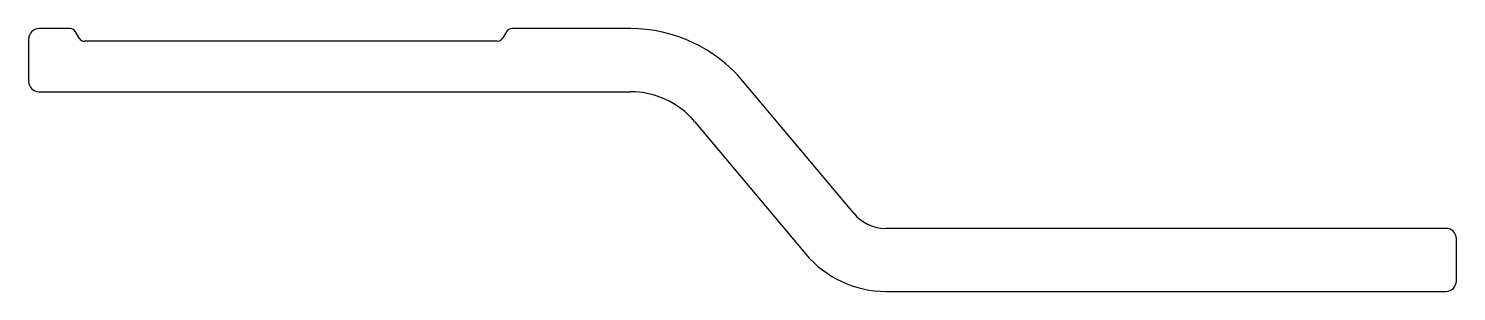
# Model space of a CAD drawing. Extents: x 1005 to 1073, y 2382.3 to 2394.8.
import ezdxf

# ---------------------------------------------------------------- set-up
doc = ezdxf.new("R2010")
doc.units = 0
doc.layers.get('0').update_dxf_attribs({"linetype": 'CONTINUOUS'})

msp = doc.modelspace()

# ---------------------------------------------------------------- linework, layer by layer
for p, q in [((1006.996, 2394.774), (1005.515, 2394.774)), ((1007.431, 2394.321), (1007.256, 2394.624)), ((1027.775, 2394.624), (1027.604, 2394.328)), ((1033.679, 2394.774), (1028.035, 2394.774)), ((1005.015, 2394.274), (1005.015, 2392.274)), ((1027.342, 2394.174), (1007.689, 2394.174)), ((1044.315, 2385.989), (1039.035, 2392.281)), ((1005.515, 2391.774), (1033.679, 2391.774)), ((1036.728, 2390.363), (1042.029, 2384.045)), ((1044.315, 2385.989), (1044.315, 2385.989)), ((1072.515, 2385.274), (1045.847, 2385.274)), ((1073.015, 2382.774), (1073.015, 2384.774)), ((1045.847, 2382.274), (1072.515, 2382.274))]:
    msp.add_line(p, q)
for centre, radius, start, end in [((1005.515, 2394.274), 0.5, 90, 180), ((1006.996, 2394.474), 0.3, 29.99778, 90), ((1007.689, 2394.474), 0.3, 210.83903, 270.00014), ((1027.342, 2394.474), 0.3, 270, 330.83326), ((1028.035, 2394.474), 0.3, 90, 150.00659), ((1033.679, 2387.774), 7, 40.07408, 90), ((1005.515, 2392.274), 0.5, 180, 270), ((1033.679, 2387.774), 4, 40.33308, 90), ((1045.847, 2387.274), 2, 219.99963, 270), ((1072.515, 2384.774), 0.5, 0, 90), ((1045.847, 2387.274), 5, 220.22715, 270), ((1072.515, 2382.774), 0.5, 270, 0)]:
    msp.add_arc(centre, radius, start, end)

doc.saveas('drawing.dxf')
